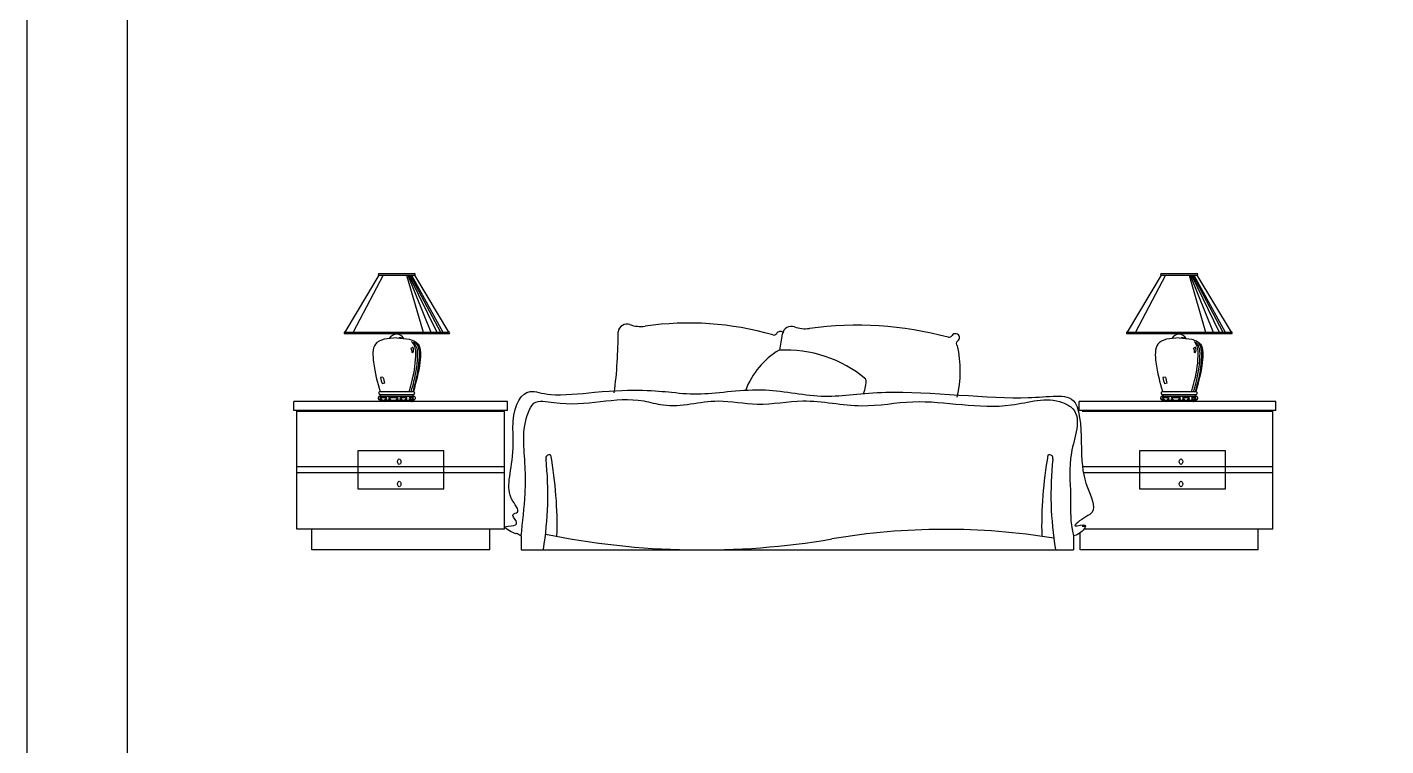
# Model space of a CAD drawing. Header units: inches. Extents: x 18.5 to 61, y 8.5 to 33.3.
# Drawn here: x 18.505 to 23.082, y 24.9 to 27.322 of the extents above; entities that cross this region are included whole.
import ezdxf

# ---------------------------------------------------------------- set-up
doc = ezdxf.new("R2010")
doc.units = ezdxf.units.IN
doc.header["$MEASUREMENT"] = 0
doc.layers.add('02', color=2, linetype='Continuous')
doc.layers.add('kadrbm', color=4, linetype='Continuous')

# ---------------------------------------------------------------- blocks, each defined once
blk = doc.blocks.new('kadrbm')
at = {"layer": 'kadrbm', "color": 4}
blk.add_lwpolyline([(0, 0), (0, 24.7972), (21, 24.7972), (21, 0), (0, 0)], close=True, dxfattribs=at)
blk.add_lwpolyline([(20.6631, 0.3257), (20.6631, 24.4603), (0.3369, 24.4603), (0.3369, 0.3257), (20.6631, 0.3257)], dxfattribs=at)

msp = doc.modelspace()

# ---------------------------------------------------------------- linework, layer by layer
at = {"layer": '02'}
for p, q in [((19.6897, 26.4863), (19.5747, 26.2943)), ((19.704, 26.4863), (19.6025, 26.2943)), ((19.6897, 26.4913), (19.8097, 26.4913)), ((19.6897, 26.4863), (19.8097, 26.4863)), ((19.7832, 26.4863), (19.8384, 26.2943)), ((19.7868, 26.4863), (19.8643, 26.2943)), ((19.7911, 26.4863), (19.8845, 26.2943)), ((19.7955, 26.4863), (19.897, 26.2943)), ((19.7995, 26.4863), (19.9049, 26.2943)), ((19.8097, 26.4863), (19.9247, 26.2943)), ((22.326, 26.4863), (22.211, 26.2943)), ((22.3402, 26.4863), (22.2388, 26.2943)), ((22.326, 26.4913), (22.446, 26.4913)), ((22.326, 26.4863), (22.446, 26.4863)), ((22.4195, 26.4863), (22.4746, 26.2943)), ((22.423, 26.4863), (22.5005, 26.2943)), ((22.4274, 26.4863), (22.5208, 26.2943)), ((22.4317, 26.4863), (22.5332, 26.2943)), ((22.4358, 26.4863), (22.5411, 26.2943)), ((22.446, 26.4863), (22.561, 26.2943)), ((19.5747, 26.2943), (19.9247, 26.2943)), ((19.5747, 26.2893), (19.9247, 26.2893)), ((22.211, 26.2943), (22.561, 26.2943)), ((22.211, 26.2893), (22.561, 26.2893)), ((19.8048, 26.243), (19.7985, 26.2396)), ((22.441, 26.243), (22.4347, 26.2396)), ((19.8043, 26.224), (19.8014, 26.225)), ((22.4405, 26.224), (22.4376, 26.225)), ((19.7035, 26.1429), (19.695, 26.1408)), ((22.3397, 26.1429), (22.3313, 26.1408)), ((19.6937, 26.0943), (19.8058, 26.0943)), ((19.7088, 26.1219), (19.7005, 26.1196)), ((22.3299, 26.0943), (22.442, 26.0943)), ((22.345, 26.1219), (22.3367, 26.1196)), ((20.1233, 26.0604), (19.4033, 26.0604)), ((19.4033, 26.0304), (19.4033, 26.0604)), ((19.6916, 26.0784), (19.8081, 26.0784)), ((19.6937, 26.0654), (19.8058, 26.0654)), ((19.6957, 26.0843), (19.8037, 26.0843)), ((19.698, 26.0735), (19.7112, 26.0735)), ((19.7278, 26.0735), (19.7491, 26.0735)), ((19.7659, 26.0735), (19.7792, 26.0735)), ((19.7968, 26.0735), (19.8014, 26.0735)), ((20.1233, 26.0304), (20.1233, 26.0604)), ((22.0492, 26.0304), (22.0492, 26.0604)), ((22.7123, 26.0604), (22.0492, 26.0604)), ((22.3279, 26.0784), (22.4444, 26.0784)), ((22.3299, 26.0654), (22.4421, 26.0654)), ((22.332, 26.0843), (22.44, 26.0843)), ((22.3342, 26.0735), (22.3475, 26.0735)), ((22.364, 26.0735), (22.3854, 26.0735)), ((22.4022, 26.0735), (22.4154, 26.0735)), ((22.4331, 26.0735), (22.4376, 26.0735)), ((22.7123, 26.0304), (22.7123, 26.0604)), ((20.1233, 26.0304), (19.4033, 26.0304)), ((19.4133, 25.6304), (19.4133, 26.0304)), ((20.1133, 26.0272), (19.4133, 26.0272)), ((20.1133, 25.6304), (20.1133, 26.0304)), ((22.7123, 26.0304), (22.0492, 26.0304)), ((22.7023, 26.0272), (22.0592, 26.0272)), ((22.7023, 25.6304), (22.7023, 26.0304)), ((19.6186, 25.8947), (19.6186, 25.7661)), ((19.908, 25.8947), (19.6186, 25.8947)), ((19.908, 25.7661), (19.908, 25.8947)), ((22.5418, 25.8947), (22.2524, 25.8947)), ((22.2524, 25.8947), (22.2524, 25.7661)), ((22.5418, 25.7661), (22.5418, 25.8947)), ((20.1133, 25.8404), (19.4133, 25.8404)), ((20.1133, 25.8204), (19.4133, 25.8204)), ((22.7023, 25.8404), (22.0603, 25.8404)), ((22.7023, 25.8204), (22.0633, 25.8204)), ((19.6186, 25.7661), (19.908, 25.7661)), ((22.2524, 25.7661), (22.5418, 25.7661)), ((22.0592, 25.6404), (22.0707, 25.6404)), ((20.1133, 25.6304), (19.4133, 25.6304)), ((19.4633, 25.5604), (19.4633, 25.6304)), ((20.0633, 25.5604), (20.0633, 25.6304)), ((20.1688, 25.6072), (20.1688, 25.5604)), ((22.0306, 25.6076), (22.0306, 25.5604)), ((22.0523, 25.5604), (22.0523, 25.6177)), ((22.7023, 25.6304), (22.0653, 25.6304)), ((22.6523, 25.5604), (22.6523, 25.6304)), ((20.0633, 25.5604), (19.4633, 25.5604)), ((20.1688, 25.5604), (22.0306, 25.5604)), ((22.6523, 25.5604), (22.0523, 25.5604))]:
    msp.add_line(p, q, dxfattribs=at)
for centre, radius, start, end in [((19.6897, 26.4888), 0.0025, 90, 270), ((19.8097, 26.4888), 0.0025, 270, 90), ((22.326, 26.4888), 0.0025, 90, 270), ((22.446, 26.4888), 0.0025, 270, 90), ((20.7339, 25.3049), 1.0199, 73.8924, 98.3094), ((19.5747, 26.2918), 0.0025, 90, 270), ((19.7494, 26.2581), 0.0288, 31.3048, 148.8977), ((19.7497, 26.2893), 0.0062, 180, 207.7697), ((19.7497, 26.2893), 0.0062, 330.9477, 0), ((19.926, 26.2918), 0.00278, 244.0108, 115.9892), ((19.0549, 26.2837), 1.4408, 352.2811, 0.4668), ((20.5256, 26.291), 0.0302, 70.3283, 171.5504), ((20.5721, 26.4211), 0.1079, 250.3283, 277.6653), ((21.0199, 26.2964), 0.012, 255.1482, 328.4166), ((21.0418, 26.283), 0.0136, 47.4035, 148.4166), ((19.5611, 26.5091), 1.505, 349.445, 351.5504), ((21.0796, 26.2835), 0.0302, 70.3283, 171.5504), ((21.1261, 26.4136), 0.1079, 250.3283, 277.6653), ((21.3004, 25.1187), 1.1986, 75.1482, 97.6653), ((21.6107, 26.289), 0.012, 255.1482, 328.4166), ((21.6325, 26.2755), 0.0136, 301.6389, 148.4166), ((22.211, 26.2918), 0.0025, 90, 270), ((22.3856, 26.2581), 0.0288, 31.3048, 148.8977), ((22.386, 26.2893), 0.0062, 180, 207.7697), ((22.386, 26.2893), 0.0062, 330.9477, 0), ((22.5622, 26.2918), 0.00278, 244.0108, 115.9892), ((19.7754, 26.2274), 0.0261, 354.8027, 27.9445), ((19.7575, 26.2258), 0.0565, 359.965, 41.1898), ((19.7868, 26.234), 0.0201, 330.514, 26.546), ((19.7637, 26.2238), 0.0565, 359.965, 41.1898), ((19.7698, 26.2238), 0.0565, 359.965, 41.1898), ((21.1748, 26.0049), 0.2662, 120.8887, 159.3477), ((21.0609, 25.8134), 0.4205, 50.0639, 93.0995), ((21.6446, 26.256), 0.0094, 121.6389, 238.3611), ((21.2443, 26.1637), 0.4042, 347.2567, 12.0385), ((22.4117, 26.2274), 0.0261, 354.8027, 27.9445), ((22.3938, 26.2258), 0.0565, 359.965, 41.1898), ((22.423, 26.234), 0.0201, 330.514, 26.546), ((22.3999, 26.2238), 0.0565, 359.965, 41.1898), ((22.406, 26.2238), 0.0565, 359.965, 41.1898), ((19.4386, 26.226), 0.3754, 345.3364, 359.965), ((19.4448, 26.224), 0.3754, 345.3364, 359.965), ((19.4509, 26.224), 0.3754, 345.3364, 359.965), ((22.0749, 26.226), 0.3754, 345.3364, 359.965), ((22.081, 26.224), 0.3754, 345.3364, 359.965), ((22.0871, 26.224), 0.3754, 345.3364, 359.965), ((19.6941, 26.0892), 0.00514, 94.515, 288.6264), ((19.1983, 26.2713), 0.6195, 343.5924, 346.9064), ((19.2045, 26.2693), 0.6195, 343.5924, 346.9064), ((19.8054, 26.0892), 0.00518, 251.8266, 84.9562), ((19.2106, 26.2693), 0.6195, 343.5924, 346.9064), ((21.239, 26.1275), 0.0922, 334.2306, 5.1684), ((22.3303, 26.0892), 0.00514, 94.515, 288.6264), ((21.8346, 26.2713), 0.6195, 343.5924, 346.9064), ((21.8407, 26.2693), 0.6195, 343.5924, 346.9064), ((22.4416, 26.0892), 0.00518, 251.8266, 84.9562), ((21.8469, 26.2693), 0.6195, 343.5924, 346.9064), ((19.6938, 26.0721), 0.00668, 109.0462, 271.1461), ((19.6983, 26.0707), 0.00549, 110.135, 253.0179), ((19.7109, 26.0707), 0.00549, 286.9821, 69.865), ((19.7281, 26.0707), 0.00549, 110.135, 253.0179), ((19.7488, 26.0707), 0.00549, 286.9821, 69.865), ((19.7662, 26.0707), 0.00549, 110.135, 253.0179), ((19.7789, 26.0707), 0.00549, 286.9821, 69.865), ((19.7972, 26.0707), 0.00549, 110.135, 253.0179), ((19.8011, 26.0707), 0.00549, 286.9821, 69.865), ((19.806, 26.0721), 0.00668, 268.8539, 70.9538), ((22.33, 26.0721), 0.00668, 109.0462, 271.1461), ((22.3345, 26.0707), 0.00549, 110.135, 253.0179), ((22.3472, 26.0707), 0.00549, 286.9821, 69.865), ((22.3644, 26.0707), 0.00549, 110.135, 253.0179), ((22.3851, 26.0707), 0.00549, 286.9821, 69.865), ((22.4025, 26.0707), 0.00549, 110.135, 253.0179), ((22.4151, 26.0707), 0.00549, 286.9821, 69.865), ((22.4334, 26.0707), 0.00549, 110.135, 253.0179), ((22.4373, 26.0707), 0.00549, 286.9821, 69.865), ((22.4422, 26.0721), 0.00668, 268.8539, 70.9538), ((19.0888, 25.7479), 1.1701, 350.8592, 5.8011), ((20.2635, 25.8697), 0.0112, 59.8795, 198.6496), ((18.9449, 25.6417), 1.3454, 358.4887, 10.1743), ((23.2682, 25.6417), 1.3454, 169.8257, 181.5113), ((21.9496, 25.8697), 0.0112, 341.3504, 120.1205), ((23.1243, 25.7479), 1.1701, 174.1989, 189.1408), ((20.7778, 28.1693), 2.609, 258.3551, 279.6777), ((21.5981, 23.3588), 2.2709, 80.7373, 99.6777)]:
    msp.add_arc(centre, radius, start, end, dxfattribs=at)
for centre in [(19.7584, 25.8577), (22.3923, 25.8577), (19.7584, 25.7825), (22.3923, 25.7825)]:
    msp.add_ellipse(centre, major_axis=(0, 0.00946), ratio=0.600001, dxfattribs=at)
for points, knots in [([(19.7497, 26.2751), (19.72, 26.273), (19.6661, 26.2692), (19.6708, 26.1749), (19.6847, 26.125), (19.6937, 26.0943)], [0, 0, 0, 0, 75.131409, 136.307923, 236.758602, 236.758602, 236.758602, 236.758602]), ([(19.7497, 26.2751), (19.7795, 26.273), (19.8334, 26.2692), (19.8287, 26.1749), (19.8148, 26.125), (19.8058, 26.0943)], [0, 0, 0, 0, 75.131409, 136.307923, 236.758602, 236.758602, 236.758602, 236.758602]), ([(22.386, 26.2751), (22.3563, 26.273), (22.3023, 26.2692), (22.307, 26.1749), (22.321, 26.125), (22.3299, 26.0943)], [0, 0, 0, 0, 75.131409, 136.307923, 236.758602, 236.758602, 236.758602, 236.758602]), ([(22.386, 26.2751), (22.4157, 26.273), (22.4696, 26.2692), (22.465, 26.1749), (22.451, 26.125), (22.442, 26.0943)], [0, 0, 0, 0, 75.131409, 136.307923, 236.758602, 236.758602, 236.758602, 236.758602]), ([(20.1688, 25.6072), (20.1628, 25.6115), (20.1485, 25.6185), (20.1593, 25.6088), (20.0931, 25.643), (20.1523, 25.6385), (20.1578, 25.6581), (20.1305, 25.6813), (20.1727, 25.6873), (20.1418, 25.7182), (20.1162, 25.7848), (20.1485, 25.8488), (20.1363, 26.036), (20.1851, 26.1132), (20.2611, 26.0745), (20.532, 26.1067), (20.6691, 26.092), (20.7903, 26.0802), (20.9814, 26.1153), (21.1877, 26.0646), (21.4277, 26.1106), (21.8057, 26.0616), (21.9607, 26.0806), (22.056, 26.076), (22.0548, 25.8642), (22.0656, 25.7872), (22.1117, 25.6951), (22.0688, 25.6711), (22.009, 25.6296), (22.0882, 25.6553), (22.0544, 25.6154), (22.0364, 25.6087), (22.0306, 25.6076)], [24.917107, 24.917107, 24.917107, 24.917107, 46.829097, 75.411695, 116.482738, 152.953339, 187.807638, 226.769542, 251.417811, 306.990253, 320.226422, 455.604565, 494.540769, 589.06296, 647.163687, 717.752252, 917.831149, 1055.645658, 1289.864271, 1491.017921, 1678.55441, 2014.243846, 2105.336938, 2169.035394, 2257.181043, 2368.166331, 2452.68052, 2478.655193, 2526.546764, 2560.425955, 2595.744578, 2613.597378, 2613.597378, 2613.597378, 2613.597378]), ([(19.6938, 26.084), (19.6947, 26.0827), (19.6968, 26.0826), (19.6935, 26.08), (19.6916, 26.0784)], [0.152597, 0.152597, 0.152597, 0.152597, 4.310453, 10.600995, 10.600995, 10.600995, 10.600995]), ([(19.695, 26.0654), (19.6953, 26.0648), (19.6964, 26.0629), (19.6946, 26.0614), (19.6934, 26.0604)], [0.107109, 0.107109, 0.107109, 0.107109, 2.048315, 6.083695, 6.083695, 6.083695, 6.083695]), ([(19.698, 26.0735), (19.6972, 26.0727), (19.6955, 26.0709), (19.6977, 26.0685), (19.7002, 26.0665), (19.6989, 26.0658), (19.6981, 26.0654)], [0.229218, 0.229218, 0.229218, 0.229218, 3.18127, 6.736841, 8.662571, 10.695204, 10.695204, 10.695204, 10.695204]), ([(19.702, 26.0654), (19.7024, 26.0648), (19.7035, 26.0629), (19.7017, 26.0614), (19.7004, 26.0604)], [0.107109, 0.107109, 0.107109, 0.107109, 2.048315, 6.083695, 6.083695, 6.083695, 6.083695]), ([(19.704, 26.0654), (19.7045, 26.0645), (19.7056, 26.0627), (19.7042, 26.0612), (19.7034, 26.0604)], [0.170108, 0.170108, 0.170108, 0.170108, 3.036264, 5.941361, 5.941361, 5.941361, 5.941361]), ([(19.7065, 26.0654), (19.7061, 26.0648), (19.705, 26.0629), (19.7068, 26.0614), (19.7081, 26.0604)], [0.107109, 0.107109, 0.107109, 0.107109, 2.048315, 6.083695, 6.083695, 6.083695, 6.083695]), ([(19.7112, 26.0735), (19.7121, 26.0727), (19.7138, 26.0709), (19.7115, 26.0685), (19.7091, 26.0665), (19.7103, 26.0658), (19.7111, 26.0654)], [0.229218, 0.229218, 0.229218, 0.229218, 3.18127, 6.736841, 8.662571, 10.695204, 10.695204, 10.695204, 10.695204]), ([(19.7278, 26.0735), (19.727, 26.0727), (19.7253, 26.0709), (19.7276, 26.0685), (19.73, 26.0665), (19.7287, 26.0658), (19.7279, 26.0654)], [0.229218, 0.229218, 0.229218, 0.229218, 3.18127, 6.736841, 8.662571, 10.695204, 10.695204, 10.695204, 10.695204]), ([(19.7305, 26.0654), (19.7309, 26.0648), (19.7319, 26.0629), (19.7301, 26.0614), (19.7289, 26.0604)], [0.107109, 0.107109, 0.107109, 0.107109, 2.048315, 6.083695, 6.083695, 6.083695, 6.083695]), ([(19.7324, 26.0654), (19.733, 26.0645), (19.7341, 26.0627), (19.7326, 26.0612), (19.7318, 26.0604)], [0.170108, 0.170108, 0.170108, 0.170108, 3.036264, 5.941361, 5.941361, 5.941361, 5.941361]), ([(19.7456, 26.0654), (19.7451, 26.0645), (19.744, 26.0627), (19.7454, 26.0612), (19.7462, 26.0604)], [0.170108, 0.170108, 0.170108, 0.170108, 3.036264, 5.941361, 5.941361, 5.941361, 5.941361]), ([(19.7475, 26.0654), (19.7472, 26.0648), (19.7461, 26.0629), (19.7479, 26.0614), (19.7492, 26.0604)], [0.107109, 0.107109, 0.107109, 0.107109, 2.048315, 6.083695, 6.083695, 6.083695, 6.083695]), ([(19.7491, 26.0735), (19.75, 26.0727), (19.7517, 26.0709), (19.7494, 26.0685), (19.747, 26.0665), (19.7482, 26.0658), (19.749, 26.0654)], [0.229218, 0.229218, 0.229218, 0.229218, 3.18127, 6.736841, 8.662571, 10.695204, 10.695204, 10.695204, 10.695204]), ([(19.7659, 26.0735), (19.7651, 26.0727), (19.7634, 26.0709), (19.7657, 26.0685), (19.7681, 26.0665), (19.7669, 26.0658), (19.7661, 26.0654)], [0.229218, 0.229218, 0.229218, 0.229218, 3.18127, 6.736841, 8.662571, 10.695204, 10.695204, 10.695204, 10.695204]), ([(19.7701, 26.0654), (19.7707, 26.0645), (19.7718, 26.0627), (19.7704, 26.0612), (19.7695, 26.0604)], [0.170108, 0.170108, 0.170108, 0.170108, 3.036264, 5.941361, 5.941361, 5.941361, 5.941361]), ([(19.7753, 26.0654), (19.7747, 26.0645), (19.7736, 26.0627), (19.7751, 26.0612), (19.7759, 26.0604)], [0.170108, 0.170108, 0.170108, 0.170108, 3.036264, 5.941361, 5.941361, 5.941361, 5.941361]), ([(19.7772, 26.0654), (19.7769, 26.0648), (19.7758, 26.0629), (19.7776, 26.0614), (19.7788, 26.0604)], [0.107109, 0.107109, 0.107109, 0.107109, 2.048315, 6.083695, 6.083695, 6.083695, 6.083695]), ([(19.7792, 26.0735), (19.78, 26.0727), (19.7817, 26.0709), (19.7794, 26.0685), (19.777, 26.0665), (19.7783, 26.0658), (19.779, 26.0654)], [0.229218, 0.229218, 0.229218, 0.229218, 3.18127, 6.736841, 8.662571, 10.695204, 10.695204, 10.695204, 10.695204]), ([(19.7968, 26.0735), (19.796, 26.0727), (19.7943, 26.0709), (19.7966, 26.0685), (19.799, 26.0665), (19.7978, 26.0658), (19.797, 26.0654)], [0.229218, 0.229218, 0.229218, 0.229218, 3.18127, 6.736841, 8.662571, 10.695204, 10.695204, 10.695204, 10.695204]), ([(19.7978, 26.0654), (19.7983, 26.0645), (19.7994, 26.0627), (19.798, 26.0612), (19.7972, 26.0604)], [0.170108, 0.170108, 0.170108, 0.170108, 3.036264, 5.941361, 5.941361, 5.941361, 5.941361]), ([(19.8002, 26.0654), (19.7998, 26.0648), (19.7987, 26.0629), (19.8005, 26.0614), (19.8018, 26.0604)], [0.107109, 0.107109, 0.107109, 0.107109, 2.048315, 6.083695, 6.083695, 6.083695, 6.083695]), ([(19.8014, 26.0735), (19.8022, 26.0727), (19.8039, 26.0709), (19.8016, 26.0685), (19.7992, 26.0665), (19.8005, 26.0658), (19.8013, 26.0654)], [0.229218, 0.229218, 0.229218, 0.229218, 3.18127, 6.736841, 8.662571, 10.695204, 10.695204, 10.695204, 10.695204]), ([(19.8059, 26.084), (19.8051, 26.0827), (19.803, 26.0826), (19.8062, 26.08), (19.8081, 26.0784)], [0.152597, 0.152597, 0.152597, 0.152597, 4.310453, 10.600995, 10.600995, 10.600995, 10.600995]), ([(19.8056, 26.0654), (19.8052, 26.0648), (19.8042, 26.0629), (19.8059, 26.0614), (19.8072, 26.0604)], [0.107109, 0.107109, 0.107109, 0.107109, 2.048315, 6.083695, 6.083695, 6.083695, 6.083695]), ([(22.33, 26.084), (22.3309, 26.0827), (22.333, 26.0826), (22.3298, 26.08), (22.3279, 26.0784)], [0.152597, 0.152597, 0.152597, 0.152597, 4.310453, 10.600995, 10.600995, 10.600995, 10.600995]), ([(22.3312, 26.0654), (22.3316, 26.0648), (22.3326, 26.0629), (22.3309, 26.0614), (22.3296, 26.0604)], [0.107109, 0.107109, 0.107109, 0.107109, 2.048315, 6.083695, 6.083695, 6.083695, 6.083695]), ([(22.3342, 26.0735), (22.3334, 26.0727), (22.3317, 26.0709), (22.334, 26.0685), (22.3364, 26.0665), (22.3352, 26.0658), (22.3344, 26.0654)], [0.229218, 0.229218, 0.229218, 0.229218, 3.18127, 6.736841, 8.662571, 10.695204, 10.695204, 10.695204, 10.695204]), ([(22.3383, 26.0654), (22.3387, 26.0648), (22.3397, 26.0629), (22.3379, 26.0614), (22.3367, 26.0604)], [0.107109, 0.107109, 0.107109, 0.107109, 2.048315, 6.083695, 6.083695, 6.083695, 6.083695]), ([(22.3402, 26.0654), (22.3408, 26.0645), (22.3419, 26.0627), (22.3404, 26.0612), (22.3396, 26.0604)], [0.170108, 0.170108, 0.170108, 0.170108, 3.036264, 5.941361, 5.941361, 5.941361, 5.941361]), ([(22.3427, 26.0654), (22.3424, 26.0648), (22.3413, 26.0629), (22.3431, 26.0614), (22.3443, 26.0604)], [0.107109, 0.107109, 0.107109, 0.107109, 2.048315, 6.083695, 6.083695, 6.083695, 6.083695]), ([(22.3475, 26.0735), (22.3483, 26.0727), (22.35, 26.0709), (22.3477, 26.0685), (22.3453, 26.0665), (22.3466, 26.0658), (22.3473, 26.0654)], [0.229218, 0.229218, 0.229218, 0.229218, 3.18127, 6.736841, 8.662571, 10.695204, 10.695204, 10.695204, 10.695204]), ([(22.364, 26.0735), (22.3632, 26.0727), (22.3615, 26.0709), (22.3638, 26.0685), (22.3662, 26.0665), (22.365, 26.0658), (22.3642, 26.0654)], [0.229218, 0.229218, 0.229218, 0.229218, 3.18127, 6.736841, 8.662571, 10.695204, 10.695204, 10.695204, 10.695204]), ([(22.3667, 26.0654), (22.3671, 26.0648), (22.3682, 26.0629), (22.3664, 26.0614), (22.3651, 26.0604)], [0.107109, 0.107109, 0.107109, 0.107109, 2.048315, 6.083695, 6.083695, 6.083695, 6.083695]), ([(22.3687, 26.0654), (22.3692, 26.0645), (22.3703, 26.0627), (22.3689, 26.0612), (22.3681, 26.0604)], [0.170108, 0.170108, 0.170108, 0.170108, 3.036264, 5.941361, 5.941361, 5.941361, 5.941361]), ([(22.3819, 26.0654), (22.3813, 26.0645), (22.3802, 26.0627), (22.3817, 26.0612), (22.3825, 26.0604)], [0.170108, 0.170108, 0.170108, 0.170108, 3.036264, 5.941361, 5.941361, 5.941361, 5.941361]), ([(22.3838, 26.0654), (22.3834, 26.0648), (22.3824, 26.0629), (22.3841, 26.0614), (22.3854, 26.0604)], [0.107109, 0.107109, 0.107109, 0.107109, 2.048315, 6.083695, 6.083695, 6.083695, 6.083695]), ([(22.3854, 26.0735), (22.3862, 26.0727), (22.3879, 26.0709), (22.3856, 26.0685), (22.3832, 26.0665), (22.3845, 26.0658), (22.3853, 26.0654)], [0.229218, 0.229218, 0.229218, 0.229218, 3.18127, 6.736841, 8.662571, 10.695204, 10.695204, 10.695204, 10.695204]), ([(22.4022, 26.0735), (22.4013, 26.0727), (22.3996, 26.0709), (22.4019, 26.0685), (22.4044, 26.0665), (22.4031, 26.0658), (22.4023, 26.0654)], [0.229218, 0.229218, 0.229218, 0.229218, 3.18127, 6.736841, 8.662571, 10.695204, 10.695204, 10.695204, 10.695204]), ([(22.4064, 26.0654), (22.407, 26.0645), (22.408, 26.0627), (22.4066, 26.0612), (22.4058, 26.0604)], [0.170108, 0.170108, 0.170108, 0.170108, 3.036264, 5.941361, 5.941361, 5.941361, 5.941361]), ([(22.4115, 26.0654), (22.411, 26.0645), (22.4099, 26.0627), (22.4113, 26.0612), (22.4121, 26.0604)], [0.170108, 0.170108, 0.170108, 0.170108, 3.036264, 5.941361, 5.941361, 5.941361, 5.941361]), ([(22.4135, 26.0654), (22.4131, 26.0648), (22.412, 26.0629), (22.4138, 26.0614), (22.4151, 26.0604)], [0.107109, 0.107109, 0.107109, 0.107109, 2.048315, 6.083695, 6.083695, 6.083695, 6.083695]), ([(22.4154, 26.0735), (22.4163, 26.0727), (22.418, 26.0709), (22.4157, 26.0685), (22.4132, 26.0665), (22.4145, 26.0658), (22.4153, 26.0654)], [0.229218, 0.229218, 0.229218, 0.229218, 3.18127, 6.736841, 8.662571, 10.695204, 10.695204, 10.695204, 10.695204]), ([(22.4331, 26.0735), (22.4323, 26.0727), (22.4306, 26.0709), (22.4328, 26.0685), (22.4353, 26.0665), (22.434, 26.0658), (22.4332, 26.0654)], [0.229218, 0.229218, 0.229218, 0.229218, 3.18127, 6.736841, 8.662571, 10.695204, 10.695204, 10.695204, 10.695204]), ([(22.434, 26.0654), (22.4346, 26.0645), (22.4357, 26.0627), (22.4342, 26.0612), (22.4334, 26.0604)], [0.170108, 0.170108, 0.170108, 0.170108, 3.036264, 5.941361, 5.941361, 5.941361, 5.941361]), ([(22.4364, 26.0654), (22.436, 26.0648), (22.435, 26.0629), (22.4367, 26.0614), (22.438, 26.0604)], [0.107109, 0.107109, 0.107109, 0.107109, 2.048315, 6.083695, 6.083695, 6.083695, 6.083695]), ([(22.4376, 26.0735), (22.4385, 26.0727), (22.4402, 26.0709), (22.4379, 26.0685), (22.4355, 26.0665), (22.4367, 26.0658), (22.4375, 26.0654)], [0.229218, 0.229218, 0.229218, 0.229218, 3.18127, 6.736841, 8.662571, 10.695204, 10.695204, 10.695204, 10.695204]), ([(22.4422, 26.084), (22.4413, 26.0827), (22.4392, 26.0826), (22.4424, 26.08), (22.4444, 26.0784)], [0.152597, 0.152597, 0.152597, 0.152597, 4.310453, 10.600995, 10.600995, 10.600995, 10.600995]), ([(22.4418, 26.0654), (22.4415, 26.0648), (22.4404, 26.0629), (22.4422, 26.0614), (22.4434, 26.0604)], [0.107109, 0.107109, 0.107109, 0.107109, 2.048315, 6.083695, 6.083695, 6.083695, 6.083695])]:
    msp.add_open_spline(points, degree=3, knots=knots, dxfattribs=at)
for points in [[(19.7637, 26.2751), (19.7614, 26.2749), (19.7591, 26.2748), (19.7567, 26.2746)], [(19.7727, 26.2751), (19.7688, 26.2748), (19.765, 26.2746), (19.7612, 26.2743)], [(22.4, 26.2751), (22.3977, 26.2749), (22.3953, 26.2748), (22.393, 26.2746)], [(22.4089, 26.2751), (22.4051, 26.2748), (22.4012, 26.2746), (22.3974, 26.2743)], [(19.695, 26.1408), (19.6968, 26.1336), (19.6986, 26.1266), (19.7005, 26.1196)], [(19.7035, 26.1429), (19.7052, 26.1357), (19.7069, 26.1287), (19.7088, 26.1219)], [(22.3313, 26.1408), (22.333, 26.1336), (22.3348, 26.1266), (22.3367, 26.1196)], [(22.3397, 26.1429), (22.3414, 26.1357), (22.3432, 26.1287), (22.345, 26.1219)], [(19.7985, 26.0654), (19.7984, 26.0652), (19.7983, 26.065), (19.7981, 26.0648)], [(19.7981, 26.0614), (19.7984, 26.0611), (19.7988, 26.0607), (19.7991, 26.0604)], [(22.4348, 26.0654), (22.4346, 26.0652), (22.4345, 26.065), (22.4344, 26.0648)], [(22.4344, 26.0614), (22.4347, 26.0611), (22.435, 26.0607), (22.4354, 26.0604)]]:
    msp.add_open_spline(points, degree=3, dxfattribs=at)
msp.add_spline([(20.1688, 25.6072), (20.1825, 25.7501), (20.1825, 25.8415), (20.1933, 26.0247), (20.2121, 26.0543), (20.2793, 26.057), (20.582, 26.0623), (20.647, 26.0489), (20.833, 26.0623), (20.9648, 26.0516), (21.1181, 26.0623), (21.3171, 26.0462), (21.4892, 26.0597), (21.8212, 26.0489), (21.9933, 26.057), (22.0282, 26.0355), (22.0229, 25.8871), (22.0202, 25.7447), (22.0255, 25.6292), (22.0306, 25.6076)], degree=3, dxfattribs=at)

# ---------------------------------------------------------------- block references
at = {"layer": 'kadrbm'}
msp.add_blockref('kadrbm', (18.5047, 8.4798), dxfattribs=at)

doc.saveas('drawing.dxf')
